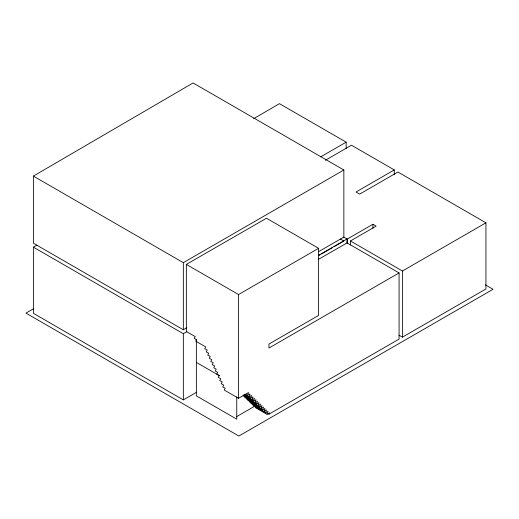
<?xml version="1.0" encoding="UTF-8"?>
<svg xmlns="http://www.w3.org/2000/svg" width="519" height="519" viewBox="0 0 519 519"><rect width="100%" height="100%" fill="white"/><g stroke="black" fill="none" stroke-linecap="round" stroke-linejoin="round"><path stroke-width="0.78" d="M245.448 394.245L247.524 395.446L248.53 392.513L238.532 398.287L224.247 390.035L225.233 388.296L222.729 386.882L223.734 385.111L221.23 383.697L222.236 381.932L219.732 380.518L220.737 378.747L218.233 377.332L219.239 375.568L216.734 374.154L217.74 372.389L215.236 370.968L216.241 369.204L213.737 367.789L214.743 366.025L212.239 364.61L213.244 362.839L210.74 361.425L211.746 359.661L209.241 358.246L210.247 356.475L207.743 355.061L208.748 353.296L206.244 351.882L207.25 350.117L204.746 348.697L205.751 346.932L195.695 341.126L196.72 339.802L194.216 338.388L195.222 336.617L186.34 331.492L186.34 264.405L266.5 218.246L318.595 248.335L318.595 315.416L268.965 344.058L268.965 348.028L399.079 272.936L399.079 339.089L268.965 414.181L267.583 413.384M244.871 394.492L249.023 396.892L250.028 393.966L247.524 395.446M244.293 394.745L250.521 398.345L251.527 395.413L249.023 396.892M243.716 394.998L252.02 399.799L253.032 396.866L250.521 398.345M243.139 395.251L253.519 401.245L254.531 398.32L252.02 399.799M243.255 395.9L255.024 402.699L256.029 399.766L253.519 401.245M244.754 397.353L256.522 404.145L257.528 401.219L255.024 402.699M246.253 398.806L258.021 405.599L259.026 402.673L256.522 404.145M249.25 401.706L261.018 408.498L262.024 405.573L259.519 407.052L247.751 400.253M250.748 403.159L262.517 409.952L263.522 407.026L261.018 408.498M252.247 404.606L264.015 411.405L265.021 408.472L262.517 409.952M253.746 406.059L265.514 412.852L266.519 409.926L264.015 411.405M255.251 407.512L267.013 414.305L268.025 411.372L265.514 412.852M259.519 407.052L260.564 404.074L258.021 405.599M268.965 414.181L269.523 412.826L267.013 414.305M186.846 327.736L183.337 329.76L33.385 243.184L33.385 176.097L193.094 82.956L343.857 169.998L343.857 237.086L318.614 251.657M196.662 392.195L183.337 399.883L33.385 313.307L33.385 247.154L36.888 245.111M253.642 118.708L279.443 103.657L346.16 142.154L346.16 148.609M33.664 308.649L25.95 313.113L238.87 436.044L493.05 289.291L485.336 284.834M320.768 156.816L346.16 142.154M325.381 160.274L351.46 145.216L394.278 169.921L394.278 174.76M33.385 176.097L183.337 262.672L343.857 169.998M394.278 169.921L356.002 192.017L359.641 194.119L397.917 172.023L485.933 222.813L485.933 288.966L402.439 337.149L398.981 335.151M186.34 264.405L238.532 294.539L318.595 248.335M33.385 247.154L183.337 333.73L186.846 331.706M318.627 255.627L320.028 254.816M321.43 254.005L332.64 247.531M334.048 246.72L343.857 241.056L340.354 239.032M347.224 243.145L347.224 239.11L372.921 224.273L376.126 226.128L350.429 240.965L350.429 244.994M350.429 240.965L402.439 270.996L485.933 222.813M236.8 416.536L254.92 406.072M318.348 255.471L347.068 238.935L347.068 242.905L399.079 272.936M318.491 259.357L347.068 242.905M343.76 237.112L347.224 239.11M196.351 362.385L219.505 375.756M402.439 270.996L402.439 337.149M372.921 224.273L372.921 228.308M238.532 294.539L238.532 398.287M236.761 396.834L236.761 419.183L196.351 395.854L196.351 339.277M183.337 262.672L183.337 329.76M183.337 333.73L183.337 399.883"/></g></svg>
